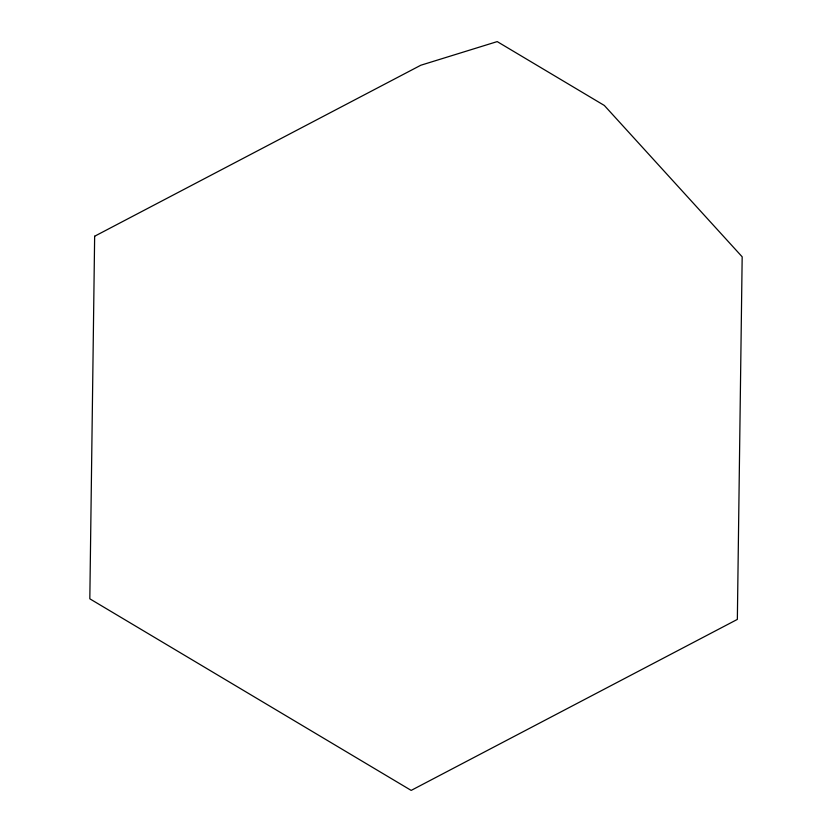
<?xml version="1.0" encoding="UTF-8"?>
<svg xmlns="http://www.w3.org/2000/svg" width="832" height="832" viewBox="0 0 832 832"><rect width="100%" height="100%" fill="white"/><g stroke="black" fill="none" stroke-linecap="round" stroke-linejoin="round"><path stroke-width="1.25" d="M94.65 236.226L89.825 598.811L411.174 790.4L737.35 619.403L742.175 256.818L604.334 105.466L497.214 41.6L420.826 65.229L94.65 236.226"/></g></svg>
